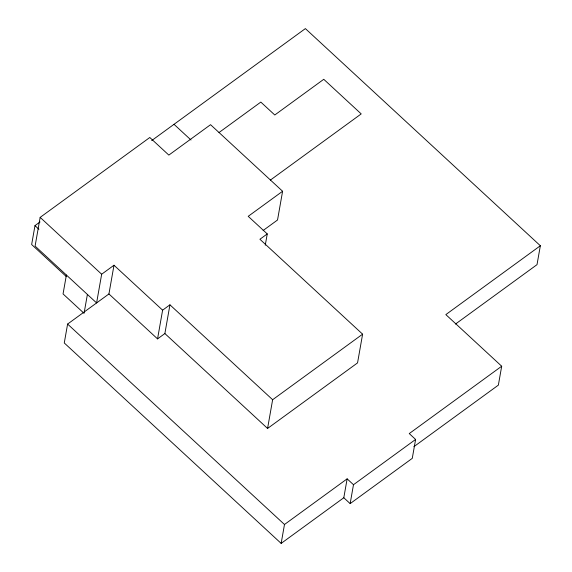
<?xml version="1.0" encoding="UTF-8"?>
<svg xmlns="http://www.w3.org/2000/svg" width="572" height="572" viewBox="0 0 572 572"><rect width="100%" height="100%" fill="white"/><g stroke="black" fill="none" stroke-linecap="round" stroke-linejoin="round"><path stroke-width="0.86" d="M40.026 221.95L34.985 225.625L31.653 244.53L66.416 276.655M263.127 230.487L277.534 219.991L282.597 191.262L210.56 124.689L168.84 155.091L149.8 137.494L40.162 217.381L35.092 246.103L96.596 302.945L101.666 274.224L113.992 265.236L162.612 310.167L157.55 338.889L108.93 293.958L113.992 265.236M66.388 275.025L63.056 293.929L84.063 313.342M108.93 293.958L67.603 324.067L64.271 342.971L281.152 543.4L343.801 497.747L347.14 478.843L353.482 484.713L350.15 503.617L343.801 497.747M84.213 312.484L87.394 294.437M164.879 333.548L169.941 304.826L272.637 399.728L267.574 428.449L164.879 333.548L157.55 338.889M265.258 245.238L267.253 233.919L248.212 216.323L282.597 191.262M281.152 543.4L284.484 524.495L347.14 478.843M267.253 233.919L259.917 239.26L362.612 334.17L357.55 362.891L267.574 428.449M151.68 140.59L305.377 28.6L540.347 245.745L445.838 314.607L501.694 366.223L409.252 433.583L415.601 439.446L412.269 458.351L350.15 503.617M501.694 366.223L498.362 385.128L413.863 446.696M540.347 245.745L537.015 264.65L455.491 324.052M219.012 132.547L260.818 102.088L274.782 114.993L323.766 79.301L361.211 113.907L270.42 180.066M162.612 310.167L169.941 304.826M272.637 399.728L362.612 334.17M353.482 484.713L415.601 439.446M174.017 124.317L190.998 140.011M40.162 217.381L101.666 274.224M34.985 225.625L38.917 229.265M67.603 324.067L284.484 524.495"/></g></svg>
